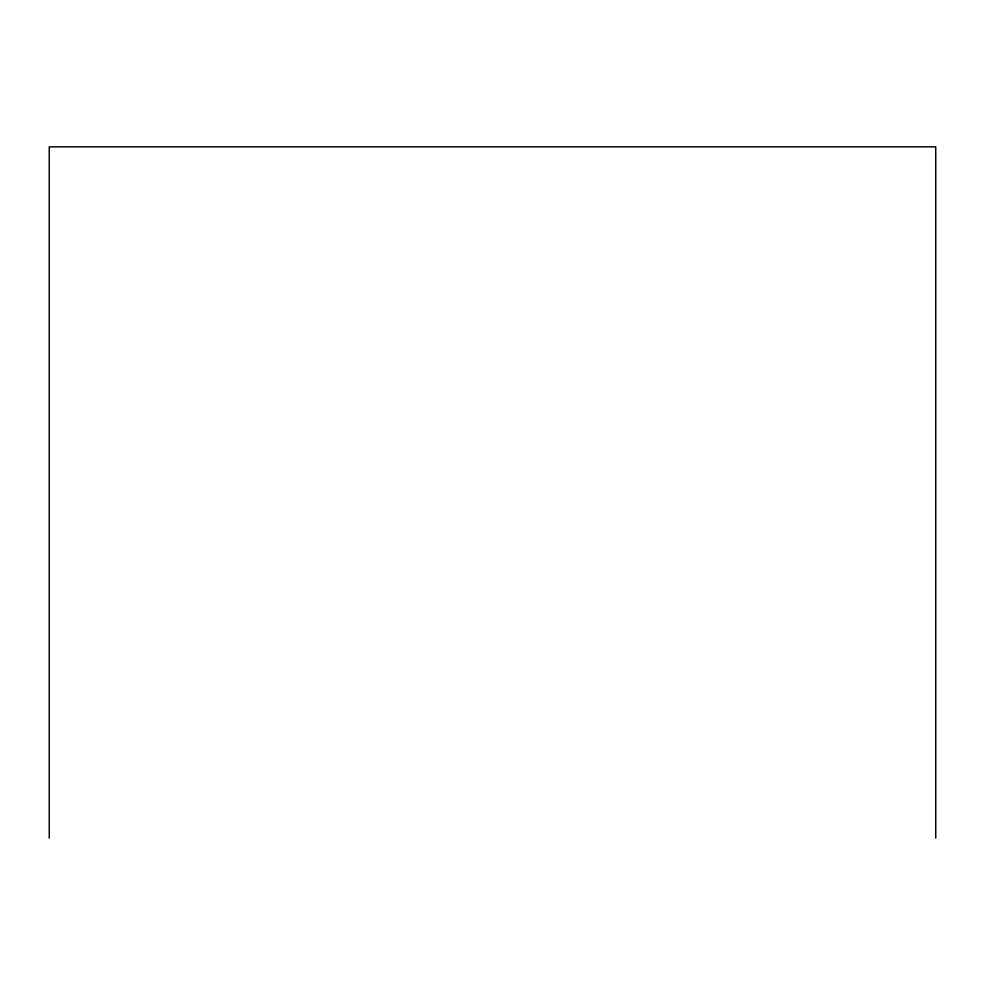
<?xml version="1.0" encoding="UTF-8"?>
<svg xmlns="http://www.w3.org/2000/svg" width="985" height="985" viewBox="0 0 985 985"><rect width="100%" height="100%" fill="white"/><g stroke="black" fill="none" stroke-linecap="round" stroke-linejoin="round"><path stroke-width="1.48" d="M935.75 838.149L935.75 146.851L49.25 146.851L49.25 838.149"/></g></svg>
